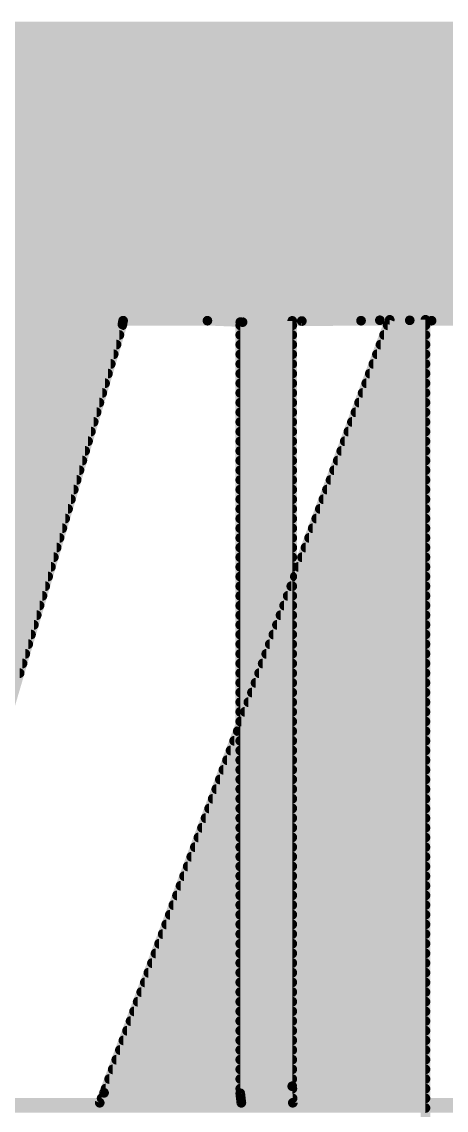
# Model space of a CAD drawing. Extents: x -29 to 78, y -12 to 55.
# Drawn here: x 18.491 to 19.049, y 14.704 to 16.134 of the extents above; entities that cross this region are included whole.
import ezdxf

# ---------------------------------------------------------------- set-up
doc = ezdxf.new("R2010")
doc.units = 0
doc.layers.add('21', color=41, linetype='CONTINUOUS')
doc.layers.add('22', color=40, linetype='CONTINUOUS')

msp = doc.modelspace()

# ---------------------------------------------------------------- linework, layer by layer
at = {"layer": '21', "const_width": 0.0127}
for points in [[(19.6412, 16.1279), (15.9361, 16.1279)], [(15.7246, 16.1036), (19.8372, 16.1036)], [(15.8113, 16.1163), (19.7568, 16.1163)], [(15.6842, 16.0909), (19.8819, 16.0909)], [(15.6438, 16.0782), (19.9228, 16.0782)], [(15.6034, 16.0655), (19.9618, 16.0655)], [(15.5679, 16.0528), (19.996, 16.0528)], [(15.5445, 16.0401), (20.021, 16.0401)], [(15.5211, 16.0274), (20.0443, 16.0274)], [(15.4743, 16.002), (20.0909, 16.002)], [(15.4977, 16.0147), (20.0676, 16.0147)], [(15.4509, 15.9893), (20.1143, 15.9893)], [(15.4297, 15.9766), (20.1376, 15.9766)], [(15.4131, 15.9639), (20.154, 15.9639)], [(15.3964, 15.9512), (20.1694, 15.9512)], [(15.3808, 15.9385), (20.1848, 15.9385)], [(15.3654, 15.9258), (20.2002, 15.9258)], [(15.35, 15.9131), (20.2156, 15.9131)], [(15.3192, 15.8877), (20.2463, 15.8877)], [(15.3346, 15.9004), (20.231, 15.9004)], [(15.3053, 15.875), (20.2617, 15.875)], [(15.293, 15.8623), (20.2734, 15.8623)], [(15.2806, 15.8496), (20.2848, 15.8496)], [(15.2692, 15.8369), (20.2962, 15.8369)], [(15.2587, 15.8242), (20.3068, 15.8242)], [(15.2483, 15.8115), (20.3173, 15.8115)], [(15.2378, 15.7988), (20.3278, 15.7988)], [(15.2168, 15.7734), (20.3487, 15.7734)], [(15.2273, 15.7861), (20.3383, 15.7861)], [(15.2065, 15.7607), (20.3592, 15.7607)], [(15.9451, 15.748), (19.7489, 15.748)], [(18.4704, 15.7414), (18.735, 15.7414)], [(18.735, 15.7414), (18.7813, 15.7395)], [(18.8466, 15.7411), (18.7782, 15.7394)], [(18.7782, 15.7394), (18.7782, 14.7259)], [(18.7782, 15.7353), (18.8466, 15.7353)], [(18.7813, 15.7395), (18.8591, 15.7409)], [(18.8466, 14.7352), (18.8466, 15.7411)], [(18.8591, 15.7409), (19.184, 15.7414)], [(18.7782, 15.7226), (18.8466, 15.7226)], [(18.7782, 15.7099), (18.8466, 15.7099)], [(18.7782, 15.6972), (18.8466, 15.6972)], [(18.7782, 15.6845), (18.8466, 15.6845)], [(18.7782, 15.6718), (18.8466, 15.6718)], [(18.7782, 15.6591), (18.8466, 15.6591)], [(18.7782, 15.6464), (18.8466, 15.6464)], [(18.7782, 15.6337), (18.8466, 15.6337)], [(18.7782, 15.621), (18.8466, 15.621)], [(18.7782, 15.6083), (18.8466, 15.6083)], [(18.7782, 15.5956), (18.8466, 15.5956)], [(18.7782, 15.5829), (18.8466, 15.5829)], [(18.7782, 15.5702), (18.8466, 15.5702)], [(18.7782, 15.5575), (18.8466, 15.5575)], [(18.7782, 15.5448), (18.8466, 15.5448)], [(18.7782, 15.5321), (18.8466, 15.5321)], [(18.7782, 15.5194), (18.8466, 15.5194)], [(18.7782, 15.5067), (18.8466, 15.5067)], [(18.7782, 15.494), (18.8466, 15.494)], [(18.7782, 15.4813), (18.8466, 15.4813)], [(18.7782, 15.4686), (18.8466, 15.4686)], [(18.7782, 15.4559), (18.8466, 15.4559)], [(18.7782, 15.4432), (18.8466, 15.4432)], [(18.7782, 15.4305), (18.8466, 15.4305)], [(18.7782, 15.4178), (18.8466, 15.4178)], [(18.7782, 15.4051), (18.8466, 15.4051)], [(18.7782, 15.3924), (18.8466, 15.3924)], [(18.7782, 15.3797), (18.8466, 15.3797)], [(18.7782, 15.367), (18.8466, 15.367)], [(18.7782, 15.3543), (18.8466, 15.3543)], [(18.7782, 15.3416), (18.8466, 15.3416)], [(18.7782, 15.3289), (18.8466, 15.3289)], [(18.7782, 15.3162), (18.8466, 15.3162)], [(18.7782, 15.3035), (18.8466, 15.3035)], [(18.7782, 15.2908), (18.8466, 15.2908)], [(18.7782, 15.2781), (18.8466, 15.2781)], [(18.7782, 15.2654), (18.8466, 15.2654)], [(18.7782, 15.2527), (18.8466, 15.2527)], [(18.7782, 15.24), (18.8466, 15.24)], [(18.7782, 15.2273), (18.8466, 15.2273)], [(18.7782, 15.2146), (18.8466, 15.2146)], [(18.7782, 15.2019), (18.8466, 15.2019)], [(18.7782, 15.1892), (18.8466, 15.1892)], [(18.7782, 15.1765), (18.8466, 15.1765)], [(18.7782, 15.1638), (18.8466, 15.1638)], [(18.7782, 15.1511), (18.8466, 15.1511)], [(18.7782, 15.1384), (18.8466, 15.1384)], [(18.7782, 15.1257), (18.8466, 15.1257)], [(18.7782, 15.113), (18.8466, 15.113)], [(18.7782, 15.1003), (18.8466, 15.1003)], [(18.7782, 15.0876), (18.8466, 15.0876)], [(18.7782, 15.0749), (18.8466, 15.0749)], [(18.7782, 15.0622), (18.8466, 15.0622)], [(18.7782, 15.0495), (18.8466, 15.0495)], [(18.7782, 15.0368), (18.8466, 15.0368)], [(18.7782, 15.0241), (18.8466, 15.0241)], [(18.7782, 15.0114), (18.8466, 15.0114)], [(18.7782, 14.9987), (18.8466, 14.9987)], [(18.7782, 14.986), (18.8466, 14.986)], [(18.7782, 14.9733), (18.8466, 14.9733)], [(18.7782, 14.9606), (18.8466, 14.9606)], [(18.7782, 14.9479), (18.8466, 14.9479)], [(18.7782, 14.9352), (18.8466, 14.9352)], [(18.7782, 14.9225), (18.8466, 14.9225)], [(18.7782, 14.9098), (18.8466, 14.9098)], [(18.7782, 14.8971), (18.8466, 14.8971)], [(18.7782, 14.8844), (18.8466, 14.8844)], [(18.7782, 14.8717), (18.8466, 14.8717)], [(18.7782, 14.859), (18.8466, 14.859)], [(18.7782, 14.8463), (18.8466, 14.8463)], [(18.7782, 14.8336), (18.8466, 14.8336)], [(18.7782, 14.8209), (18.8466, 14.8209)], [(18.7782, 14.8082), (18.8466, 14.8082)], [(18.7782, 14.7955), (18.8466, 14.7955)], [(18.7782, 14.7828), (18.8466, 14.7828)], [(18.7782, 14.7701), (18.8466, 14.7701)], [(18.7782, 14.7574), (18.8466, 14.7574)], [(18.7782, 14.7447), (18.8466, 14.7447)], [(18.7782, 14.732), (18.8467, 14.732)], [(18.8473, 14.7135), (18.8466, 14.7352)], [(18.7782, 14.7259), (18.7796, 14.7135)], [(18.779, 14.7193), (18.8471, 14.7193)], [(16.5382, 14.7066), (19.745, 14.7066)], [(18.7796, 14.7135), (18.4417, 14.7135)], [(19.1831, 14.7135), (18.8473, 14.7135)]]:
    msp.add_lwpolyline(points, dxfattribs=at)
at = {"layer": '21', "const_width": 0.0064}
for points in [[(18.7352, 15.7445, 1), (18.7349, 15.7382)], [(18.735, 15.7382, 1), (18.735, 15.7445)], [(18.7782, 15.7385, 1), (18.7782, 15.7321)], [(18.7782, 15.7426, 1), (18.7783, 15.7363)], [(18.7814, 15.7394, 1), (18.7751, 15.7394)], [(18.7812, 15.7426, 1), (18.7814, 15.7363)], [(18.7812, 15.7363, 1), (18.7814, 15.7426)], [(18.8498, 15.7411, 1), (18.8434, 15.7411)], [(18.8467, 15.7379, 1), (18.8465, 15.7442)], [(18.8466, 15.7321, 1), (18.8466, 15.7385)], [(18.8591, 15.7441, 1), (18.8591, 15.7377)], [(18.8592, 15.7377, 1), (18.8591, 15.7441)], [(18.7782, 15.7258, 1), (18.7782, 15.7194)], [(18.8466, 15.7194, 1), (18.8466, 15.7258)], [(18.7782, 15.7131, 1), (18.7782, 15.7067)], [(18.8466, 15.7067, 1), (18.8466, 15.7131)], [(18.7782, 15.7004, 1), (18.7782, 15.694)], [(18.8466, 15.694, 1), (18.8466, 15.7004)], [(18.7782, 15.6877, 1), (18.7782, 15.6813)], [(18.8466, 15.6813, 1), (18.8466, 15.6877)], [(18.7782, 15.675, 1), (18.7782, 15.6686)], [(18.7782, 15.6623, 1), (18.7782, 15.6559)], [(18.8466, 15.6686, 1), (18.8466, 15.675)], [(18.8466, 15.6559, 1), (18.8466, 15.6623)], [(18.7782, 15.6496, 1), (18.7782, 15.6432)], [(18.8466, 15.6432, 1), (18.8466, 15.6496)], [(18.7782, 15.6369, 1), (18.7782, 15.6305)], [(18.8466, 15.6305, 1), (18.8466, 15.6369)], [(18.7782, 15.6242, 1), (18.7782, 15.6178)], [(18.8466, 15.6178, 1), (18.8466, 15.6242)], [(18.7782, 15.6115, 1), (18.7782, 15.6051)], [(18.8466, 15.6051, 1), (18.8466, 15.6115)], [(18.7782, 15.5988, 1), (18.7782, 15.5924)], [(18.8466, 15.5924, 1), (18.8466, 15.5988)], [(18.7782, 15.5861, 1), (18.7782, 15.5797)], [(18.8466, 15.5797, 1), (18.8466, 15.5861)], [(18.7782, 15.5734, 1), (18.7782, 15.567)], [(18.8466, 15.567, 1), (18.8466, 15.5734)], [(18.7782, 15.5607, 1), (18.7782, 15.5543)], [(18.7782, 15.548, 1), (18.7782, 15.5416)], [(18.8466, 15.5543, 1), (18.8466, 15.5607)], [(18.8466, 15.5416, 1), (18.8466, 15.548)], [(18.7782, 15.5353, 1), (18.7782, 15.5289)], [(18.8466, 15.5289, 1), (18.8466, 15.5353)], [(18.7782, 15.5226, 1), (18.7782, 15.5162)], [(18.8466, 15.5162, 1), (18.8466, 15.5226)], [(18.7782, 15.5099, 1), (18.7782, 15.5035)], [(18.8466, 15.5035, 1), (18.8466, 15.5099)], [(18.7782, 15.4972, 1), (18.7782, 15.4908)], [(18.8466, 15.4908, 1), (18.8466, 15.4972)], [(18.7782, 15.4845, 1), (18.7782, 15.4781)], [(18.8466, 15.4781, 1), (18.8466, 15.4845)], [(18.7782, 15.4718, 1), (18.7782, 15.4654)], [(18.8466, 15.4654, 1), (18.8466, 15.4718)], [(18.7782, 15.4591, 1), (18.7782, 15.4527)], [(18.8466, 15.4527, 1), (18.8466, 15.4591)], [(18.7782, 15.4464, 1), (18.7782, 15.44)], [(18.7782, 15.4337, 1), (18.7782, 15.4273)], [(18.8466, 15.44, 1), (18.8466, 15.4464)], [(18.8466, 15.4273, 1), (18.8466, 15.4337)], [(18.7782, 15.421, 1), (18.7782, 15.4146)], [(18.8466, 15.4146, 1), (18.8466, 15.421)], [(18.7782, 15.4083, 1), (18.7782, 15.4019)], [(18.8466, 15.4019, 1), (18.8466, 15.4083)], [(18.7782, 15.3956, 1), (18.7782, 15.3892)], [(18.8466, 15.3892, 1), (18.8466, 15.3956)], [(18.7782, 15.3829, 1), (18.7782, 15.3765)], [(18.8466, 15.3765, 1), (18.8466, 15.3829)], [(18.7782, 15.3702, 1), (18.7782, 15.3638)], [(18.8466, 15.3638, 1), (18.8466, 15.3702)], [(18.7782, 15.3575, 1), (18.7782, 15.3511)], [(18.8466, 15.3511, 1), (18.8466, 15.3575)], [(18.7782, 15.3448, 1), (18.7782, 15.3384)], [(18.8466, 15.3384, 1), (18.8466, 15.3448)], [(18.7782, 15.3321, 1), (18.7782, 15.3257)], [(18.7782, 15.3194, 1), (18.7782, 15.313)], [(18.8466, 15.3257, 1), (18.8466, 15.3321)], [(18.8466, 15.313, 1), (18.8466, 15.3194)], [(18.7782, 15.3067, 1), (18.7782, 15.3003)], [(18.8466, 15.3003, 1), (18.8466, 15.3067)], [(18.7782, 15.294, 1), (18.7782, 15.2876)], [(18.8466, 15.2876, 1), (18.8466, 15.294)], [(18.7782, 15.2813, 1), (18.7782, 15.2749)], [(18.8466, 15.2749, 1), (18.8466, 15.2813)], [(18.7782, 15.2686, 1), (18.7782, 15.2622)], [(18.8466, 15.2622, 1), (18.8466, 15.2686)], [(18.7782, 15.2559, 1), (18.7782, 15.2495)], [(18.8466, 15.2495, 1), (18.8466, 15.2559)], [(18.7782, 15.2432, 1), (18.7782, 15.2368)], [(18.8466, 15.2368, 1), (18.8466, 15.2432)], [(18.7782, 15.2305, 1), (18.7782, 15.2241)], [(18.8466, 15.2241, 1), (18.8466, 15.2305)], [(18.7782, 15.2178, 1), (18.7782, 15.2114)], [(18.7782, 15.2051, 1), (18.7782, 15.1987)], [(18.8466, 15.2114, 1), (18.8466, 15.2178)], [(18.8466, 15.1987, 1), (18.8466, 15.2051)], [(18.7782, 15.1924, 1), (18.7782, 15.186)], [(18.8466, 15.186, 1), (18.8466, 15.1924)], [(18.7782, 15.1797, 1), (18.7782, 15.1733)], [(18.8466, 15.1733, 1), (18.8466, 15.1797)], [(18.7782, 15.167, 1), (18.7782, 15.1606)], [(18.8466, 15.1606, 1), (18.8466, 15.167)], [(18.7782, 15.1543, 1), (18.7782, 15.1479)], [(18.8466, 15.1479, 1), (18.8466, 15.1543)], [(18.7782, 15.1416, 1), (18.7782, 15.1352)], [(18.8466, 15.1352, 1), (18.8466, 15.1416)], [(18.7782, 15.1289, 1), (18.7782, 15.1225)], [(18.8466, 15.1225, 1), (18.8466, 15.1289)], [(18.7782, 15.1162, 1), (18.7782, 15.1098)], [(18.8466, 15.1098, 1), (18.8466, 15.1162)], [(18.7782, 15.1035, 1), (18.7782, 15.0971)], [(18.7782, 15.0908, 1), (18.7782, 15.0844)], [(18.8466, 15.0971, 1), (18.8466, 15.1035)], [(18.8466, 15.0844, 1), (18.8466, 15.0908)], [(18.7782, 15.0781, 1), (18.7782, 15.0717)], [(18.8466, 15.0717, 1), (18.8466, 15.0781)], [(18.7782, 15.0654, 1), (18.7782, 15.059)], [(18.8466, 15.059, 1), (18.8466, 15.0654)], [(18.7782, 15.0527, 1), (18.7782, 15.0463)], [(18.8466, 15.0463, 1), (18.8466, 15.0527)], [(18.7782, 15.04, 1), (18.7782, 15.0336)], [(18.8466, 15.0336, 1), (18.8466, 15.04)], [(18.7782, 15.0273, 1), (18.7782, 15.0209)], [(18.8466, 15.0209, 1), (18.8466, 15.0273)], [(18.7782, 15.0146, 1), (18.7782, 15.0082)], [(18.8466, 15.0082, 1), (18.8466, 15.0146)], [(18.7782, 15.0019, 1), (18.7782, 14.9955)], [(18.8466, 14.9955, 1), (18.8466, 15.0019)], [(18.7782, 14.9892, 1), (18.7782, 14.9828)], [(18.7782, 14.9765, 1), (18.7782, 14.9701)], [(18.8466, 14.9828, 1), (18.8466, 14.9892)], [(18.8466, 14.9701, 1), (18.8466, 14.9765)], [(18.7782, 14.9638, 1), (18.7782, 14.9574)], [(18.8466, 14.9574, 1), (18.8466, 14.9638)], [(18.7782, 14.9511, 1), (18.7782, 14.9447)], [(18.8466, 14.9447, 1), (18.8466, 14.9511)], [(18.7782, 14.9384, 1), (18.7782, 14.932)], [(18.8466, 14.932, 1), (18.8466, 14.9384)], [(18.7782, 14.9257, 1), (18.7782, 14.9193)], [(18.8466, 14.9193, 1), (18.8466, 14.9257)], [(18.7782, 14.913, 1), (18.7782, 14.9066)], [(18.8466, 14.9066, 1), (18.8466, 14.913)], [(18.7782, 14.9003, 1), (18.7782, 14.8939)], [(18.8466, 14.8939, 1), (18.8466, 14.9003)], [(18.7782, 14.8876, 1), (18.7782, 14.8812)], [(18.7782, 14.8749, 1), (18.7782, 14.8685)], [(18.8466, 14.8812, 1), (18.8466, 14.8876)], [(18.8466, 14.8685, 1), (18.8466, 14.8749)], [(18.7782, 14.8622, 1), (18.7782, 14.8558)], [(18.8466, 14.8558, 1), (18.8466, 14.8622)], [(18.7782, 14.8495, 1), (18.7782, 14.8431)], [(18.8466, 14.8431, 1), (18.8466, 14.8495)], [(18.7782, 14.8368, 1), (18.7782, 14.8304)], [(18.8466, 14.8304, 1), (18.8466, 14.8368)], [(18.7782, 14.8241, 1), (18.7782, 14.8177)], [(18.8466, 14.8177, 1), (18.8466, 14.8241)], [(18.7782, 14.8114, 1), (18.7782, 14.805)], [(18.8466, 14.805, 1), (18.8466, 14.8114)], [(18.7782, 14.7987, 1), (18.7782, 14.7923)], [(18.8466, 14.7923, 1), (18.8466, 14.7987)], [(18.7782, 14.786, 1), (18.7782, 14.7796)], [(18.8466, 14.7796, 1), (18.8466, 14.786)], [(18.7782, 14.7733, 1), (18.7782, 14.7669)], [(18.7782, 14.7606, 1), (18.7782, 14.7542)], [(18.8466, 14.7669, 1), (18.8466, 14.7733)], [(18.8466, 14.7542, 1), (18.8466, 14.7606)], [(18.7782, 14.7479, 1), (18.7782, 14.7415)], [(18.8466, 14.7415, 1), (18.8466, 14.7479)], [(18.7782, 14.7352, 1), (18.7782, 14.7288)], [(18.8498, 14.7353, 1), (18.8434, 14.7351)], [(18.8434, 14.7352, 1), (18.8498, 14.7352)], [(18.8467, 14.7288, 1), (18.8467, 14.7352)], [(18.7814, 14.7263, 1), (18.7751, 14.7256)], [(18.7751, 14.7259, 1), (18.7814, 14.7259)], [(18.779, 14.7225, 1), (18.779, 14.7161)], [(18.8471, 14.7161, 1), (18.8471, 14.7225)], [(18.7764, 14.7131, 1), (18.7828, 14.7138)], [(18.7796, 14.7103, 1), (18.7796, 14.7166)], [(18.8473, 14.7166, 1), (18.8473, 14.7103)], [(18.8442, 14.7134, 1), (18.8505, 14.7136)]]:
    msp.add_lwpolyline(points, format="xyb", dxfattribs=at)
at = {"layer": '22', "const_width": 0.0127}
for points in [[(15.9188, 16.1279), (19.6239, 16.1279)], [(15.7228, 16.1036), (19.8354, 16.1036)], [(15.8032, 16.1163), (19.7487, 16.1163)], [(15.6781, 16.0909), (19.8758, 16.0909)], [(15.6372, 16.0782), (19.9162, 16.0782)], [(15.5982, 16.0655), (19.9566, 16.0655)], [(15.564, 16.0528), (19.9921, 16.0528)], [(15.539, 16.0401), (20.0155, 16.0401)], [(15.5157, 16.0274), (20.0389, 16.0274)], [(15.4691, 16.002), (20.0857, 16.002)], [(15.4924, 16.0147), (20.0623, 16.0147)], [(15.4457, 15.9893), (20.1091, 15.9893)], [(15.4224, 15.9766), (20.1303, 15.9766)], [(15.406, 15.9639), (20.1469, 15.9639)], [(15.3906, 15.9512), (20.1636, 15.9512)], [(15.3752, 15.9385), (20.1792, 15.9385)], [(15.3598, 15.9258), (20.1946, 15.9258)], [(15.3444, 15.9131), (20.21, 15.9131)], [(15.3137, 15.8877), (20.2408, 15.8877)], [(15.329, 15.9004), (20.2254, 15.9004)], [(15.2983, 15.875), (20.2547, 15.875)], [(15.2866, 15.8623), (20.267, 15.8623)], [(15.2752, 15.8496), (20.2794, 15.8496)], [(15.2638, 15.8369), (20.2908, 15.8369)], [(15.2532, 15.8242), (20.3013, 15.8242)], [(15.2427, 15.8115), (20.3117, 15.8115)], [(15.2322, 15.7988), (20.3222, 15.7988)], [(15.2113, 15.7734), (20.3432, 15.7734)], [(15.2217, 15.7861), (20.3327, 15.7861)], [(15.2008, 15.7607), (20.3535, 15.7607)], [(15.8111, 15.748), (19.615, 15.748)], [(18.2198, 15.7353), (18.6229, 15.7353)], [(18.6232, 15.7363), (18.4285, 15.0764)], [(18.5991, 14.7266), (18.9748, 15.7425)], [(18.6241, 15.7414), (18.6232, 15.7363)], [(18.9371, 15.7414), (18.6241, 15.7414)], [(18.9618, 15.7419), (18.9371, 15.7414)], [(19.0011, 15.7419), (18.9618, 15.7419)], [(18.9721, 15.7353), (19.0218, 15.7353)], [(18.9748, 15.7425), (19.0218, 15.7425)], [(19.0299, 15.7414), (19.0011, 15.7419)], [(19.0218, 15.7425), (19.0218, 14.3733)], [(19.3597, 15.7414), (19.0299, 15.7414)], [(18.2235, 15.7226), (18.6192, 15.7226)], [(18.9674, 15.7226), (19.0218, 15.7226)], [(18.2272, 15.7099), (18.6154, 15.7099)], [(18.9627, 15.7099), (19.0218, 15.7099)], [(18.2309, 15.6972), (18.6117, 15.6972)], [(18.958, 15.6972), (19.0218, 15.6972)], [(18.2346, 15.6845), (18.6079, 15.6845)], [(18.9533, 15.6845), (19.0218, 15.6845)], [(18.2383, 15.6718), (18.6042, 15.6718)], [(18.242, 15.6591), (18.6004, 15.6591)], [(18.9439, 15.6591), (19.0218, 15.6591)], [(18.9486, 15.6718), (19.0218, 15.6718)], [(18.2457, 15.6464), (18.5967, 15.6464)], [(18.9392, 15.6464), (19.0218, 15.6464)], [(18.2494, 15.6337), (18.5929, 15.6337)], [(18.9345, 15.6337), (19.0218, 15.6337)], [(18.2531, 15.621), (18.5892, 15.621)], [(18.9298, 15.621), (19.0218, 15.621)], [(18.2568, 15.6083), (18.5854, 15.6083)], [(18.9251, 15.6083), (19.0218, 15.6083)], [(18.2605, 15.5956), (18.5817, 15.5956)], [(18.9204, 15.5956), (19.0218, 15.5956)], [(18.2641, 15.5829), (18.578, 15.5829)], [(18.9157, 15.5829), (19.0218, 15.5829)], [(18.2678, 15.5702), (18.5742, 15.5702)], [(18.9111, 15.5702), (19.0218, 15.5702)], [(18.2715, 15.5575), (18.5705, 15.5575)], [(18.2752, 15.5448), (18.5667, 15.5448)], [(18.9017, 15.5448), (19.0218, 15.5448)], [(18.9064, 15.5575), (19.0218, 15.5575)], [(18.2789, 15.5321), (18.563, 15.5321)], [(18.897, 15.5321), (19.0218, 15.5321)], [(18.2826, 15.5194), (18.5592, 15.5194)], [(18.8923, 15.5194), (19.0218, 15.5194)], [(18.2863, 15.5067), (18.5555, 15.5067)], [(18.8876, 15.5067), (19.0218, 15.5067)], [(18.29, 15.494), (18.5517, 15.494)], [(18.8829, 15.494), (19.0218, 15.494)], [(18.2937, 15.4813), (18.548, 15.4813)], [(18.8782, 15.4813), (19.0218, 15.4813)], [(18.2974, 15.4686), (18.5442, 15.4686)], [(18.8735, 15.4686), (19.0218, 15.4686)], [(18.3011, 15.4559), (18.5405, 15.4559)], [(18.8688, 15.4559), (19.0218, 15.4559)], [(18.3047, 15.4432), (18.5367, 15.4432)], [(18.3084, 15.4305), (18.533, 15.4305)], [(18.8594, 15.4305), (19.0218, 15.4305)], [(18.8641, 15.4432), (19.0218, 15.4432)], [(18.3121, 15.4178), (18.5292, 15.4178)], [(18.8547, 15.4178), (19.0218, 15.4178)], [(18.3158, 15.4051), (18.5255, 15.4051)], [(18.85, 15.4051), (19.0218, 15.4051)], [(18.3195, 15.3924), (18.5217, 15.3924)], [(18.8453, 15.3924), (19.0218, 15.3924)], [(18.3232, 15.3797), (18.518, 15.3797)], [(18.8406, 15.3797), (19.0218, 15.3797)], [(18.3269, 15.367), (18.5142, 15.367)], [(18.8359, 15.367), (19.0218, 15.367)], [(18.3306, 15.3543), (18.5105, 15.3543)], [(18.8312, 15.3543), (19.0218, 15.3543)], [(18.3343, 15.3416), (18.5068, 15.3416)], [(18.8265, 15.3416), (19.0218, 15.3416)], [(18.338, 15.3289), (18.503, 15.3289)], [(18.3417, 15.3162), (18.4993, 15.3162)], [(18.8171, 15.3162), (19.0218, 15.3162)], [(18.8218, 15.3289), (19.0218, 15.3289)], [(18.3453, 15.3035), (18.4955, 15.3035)], [(18.8124, 15.3035), (19.0218, 15.3035)], [(18.349, 15.2908), (18.4918, 15.2908)], [(18.8077, 15.2908), (19.0218, 15.2908)], [(18.3527, 15.2781), (18.488, 15.2781)], [(18.803, 15.2781), (19.0218, 15.2781)], [(18.7983, 15.2654), (19.0218, 15.2654)], [(18.7936, 15.2527), (19.0218, 15.2527)], [(18.7889, 15.24), (19.0218, 15.24)], [(18.7842, 15.2273), (19.0218, 15.2273)], [(18.7749, 15.2019), (19.0218, 15.2019)], [(18.7795, 15.2146), (19.0218, 15.2146)], [(18.7702, 15.1892), (19.0218, 15.1892)], [(18.7655, 15.1765), (19.0218, 15.1765)], [(18.7608, 15.1638), (19.0218, 15.1638)], [(18.7561, 15.1511), (19.0218, 15.1511)], [(18.7514, 15.1384), (19.0218, 15.1384)], [(18.7467, 15.1257), (19.0218, 15.1257)], [(18.742, 15.113), (19.0218, 15.113)], [(18.7326, 15.0876), (19.0218, 15.0876)], [(18.7373, 15.1003), (19.0218, 15.1003)], [(18.7279, 15.0749), (19.0218, 15.0749)], [(18.7232, 15.0622), (19.0218, 15.0622)], [(18.7185, 15.0495), (19.0218, 15.0495)], [(18.7138, 15.0368), (19.0218, 15.0368)], [(18.7091, 15.0241), (19.0218, 15.0241)], [(18.7044, 15.0114), (19.0218, 15.0114)], [(18.6997, 14.9987), (19.0218, 14.9987)], [(18.6903, 14.9733), (19.0218, 14.9733)], [(18.695, 14.986), (19.0218, 14.986)], [(18.6856, 14.9606), (19.0218, 14.9606)], [(18.6809, 14.9479), (19.0218, 14.9479)], [(18.6762, 14.9352), (19.0218, 14.9352)], [(18.6715, 14.9225), (19.0218, 14.9225)], [(18.6668, 14.9098), (19.0218, 14.9098)], [(18.6621, 14.8971), (19.0218, 14.8971)], [(18.6574, 14.8844), (19.0218, 14.8844)], [(18.648, 14.859), (19.0218, 14.859)], [(18.6527, 14.8717), (19.0218, 14.8717)], [(18.6433, 14.8463), (19.0218, 14.8463)], [(18.6386, 14.8336), (19.0218, 14.8336)], [(18.634, 14.8209), (19.0218, 14.8209)], [(18.6293, 14.8082), (19.0218, 14.8082)], [(18.6246, 14.7955), (19.0218, 14.7955)], [(18.6199, 14.7828), (19.0218, 14.7828)], [(18.6105, 14.7574), (19.0218, 14.7574)], [(18.6152, 14.7701), (19.0218, 14.7701)], [(18.6058, 14.7447), (19.0218, 14.7447)], [(18.6011, 14.732), (19.0218, 14.732)], [(18.5934, 14.7135), (18.5991, 14.7266)], [(18.5959, 14.7193), (19.0218, 14.7193)], [(15.815, 14.7066), (19.0218, 14.7066)], [(18.2602, 14.7135), (18.5934, 14.7135)]]:
    msp.add_lwpolyline(points, dxfattribs=at)
at = {"layer": '22', "const_width": 0.0064}
for points in [[(18.6201, 15.7369, 1), (18.6263, 15.7358)], [(18.6263, 15.7354, 1), (18.6202, 15.7372)], [(18.6241, 15.7445, 1), (18.6241, 15.7382)], [(18.6273, 15.7408, 1), (18.621, 15.7419)], [(18.6229, 15.7321, 1), (18.6229, 15.7385)], [(18.937, 15.7445, 1), (18.9371, 15.7382)], [(18.9371, 15.7382, 1), (18.9371, 15.7445)], [(18.9618, 15.7451, 1), (18.9618, 15.7388)], [(18.9619, 15.7388, 1), (18.9618, 15.7451)], [(18.9721, 15.7385, 1), (18.9721, 15.7321)], [(18.9748, 15.7457, 1), (18.9748, 15.7394)], [(18.9778, 15.7414, 1), (18.9718, 15.7436)], [(19.0012, 15.745, 1), (19.0011, 15.7387)], [(19.0011, 15.7387, 1), (19.0011, 15.745)], [(19.025, 15.7425, 1), (19.0186, 15.7425)], [(19.0218, 15.7393, 1), (19.0218, 15.7456)], [(19.0218, 15.7321, 1), (19.0218, 15.7385)], [(19.0299, 15.7445, 1), (19.0299, 15.7382)], [(19.0298, 15.7382, 1), (19.0299, 15.7445)], [(18.6192, 15.7194, 1), (18.6192, 15.7258)], [(18.9674, 15.7258, 1), (18.9674, 15.7194)], [(19.0218, 15.7194, 1), (19.0218, 15.7258)], [(18.6154, 15.7067, 1), (18.6154, 15.7131)], [(18.9627, 15.7131, 1), (18.9627, 15.7067)], [(19.0218, 15.7067, 1), (19.0218, 15.7131)], [(18.6117, 15.694, 1), (18.6117, 15.7004)], [(18.958, 15.7004, 1), (18.958, 15.694)], [(19.0218, 15.694, 1), (19.0218, 15.7004)], [(18.6079, 15.6813, 1), (18.6079, 15.6877)], [(18.9533, 15.6877, 1), (18.9533, 15.6813)], [(19.0218, 15.6813, 1), (19.0218, 15.6877)], [(18.6004, 15.6559, 1), (18.6004, 15.6623)], [(18.6042, 15.6686, 1), (18.6042, 15.675)], [(18.9439, 15.6623, 1), (18.9439, 15.6559)], [(18.9486, 15.675, 1), (18.9486, 15.6686)], [(19.0218, 15.6686, 1), (19.0218, 15.675)], [(19.0218, 15.6559, 1), (19.0218, 15.6623)], [(18.5967, 15.6432, 1), (18.5967, 15.6496)], [(18.9392, 15.6496, 1), (18.9392, 15.6432)], [(19.0218, 15.6432, 1), (19.0218, 15.6496)], [(18.5929, 15.6305, 1), (18.5929, 15.6369)], [(18.9345, 15.6369, 1), (18.9345, 15.6305)], [(19.0218, 15.6305, 1), (19.0218, 15.6369)], [(18.5892, 15.6178, 1), (18.5892, 15.6242)], [(18.9298, 15.6242, 1), (18.9298, 15.6178)], [(19.0218, 15.6178, 1), (19.0218, 15.6242)], [(18.5854, 15.6051, 1), (18.5854, 15.6115)], [(18.9251, 15.6115, 1), (18.9251, 15.6051)], [(19.0218, 15.6051, 1), (19.0218, 15.6115)], [(18.5817, 15.5924, 1), (18.5817, 15.5988)], [(18.9204, 15.5988, 1), (18.9204, 15.5924)], [(19.0218, 15.5924, 1), (19.0218, 15.5988)], [(18.578, 15.5797, 1), (18.578, 15.5861)], [(18.9157, 15.5861, 1), (18.9157, 15.5797)], [(19.0218, 15.5797, 1), (19.0218, 15.5861)], [(18.5742, 15.567, 1), (18.5742, 15.5734)], [(18.9111, 15.5734, 1), (18.9111, 15.567)], [(19.0218, 15.567, 1), (19.0218, 15.5734)], [(18.5667, 15.5416, 1), (18.5667, 15.548)], [(18.5705, 15.5543, 1), (18.5705, 15.5607)], [(18.9017, 15.548, 1), (18.9017, 15.5416)], [(18.9064, 15.5607, 1), (18.9064, 15.5543)], [(19.0218, 15.5543, 1), (19.0218, 15.5607)], [(19.0218, 15.5416, 1), (19.0218, 15.548)], [(18.563, 15.5289, 1), (18.563, 15.5353)], [(18.897, 15.5353, 1), (18.897, 15.5289)], [(19.0218, 15.5289, 1), (19.0218, 15.5353)], [(18.5592, 15.5162, 1), (18.5592, 15.5226)], [(18.8923, 15.5226, 1), (18.8923, 15.5162)], [(19.0218, 15.5162, 1), (19.0218, 15.5226)], [(18.5555, 15.5035, 1), (18.5555, 15.5099)], [(18.8876, 15.5099, 1), (18.8876, 15.5035)], [(19.0218, 15.5035, 1), (19.0218, 15.5099)], [(18.5517, 15.4908, 1), (18.5517, 15.4972)], [(18.8829, 15.4972, 1), (18.8829, 15.4908)], [(19.0218, 15.4908, 1), (19.0218, 15.4972)], [(18.548, 15.4781, 1), (18.548, 15.4845)], [(18.8782, 15.4845, 1), (18.8782, 15.4781)], [(19.0218, 15.4781, 1), (19.0218, 15.4845)], [(18.5442, 15.4654, 1), (18.5442, 15.4718)], [(18.8735, 15.4718, 1), (18.8735, 15.4654)], [(19.0218, 15.4654, 1), (19.0218, 15.4718)], [(18.5405, 15.4527, 1), (18.5405, 15.4591)], [(18.8688, 15.4591, 1), (18.8688, 15.4527)], [(19.0218, 15.4527, 1), (19.0218, 15.4591)], [(18.533, 15.4273, 1), (18.533, 15.4337)], [(18.5367, 15.44, 1), (18.5367, 15.4464)], [(18.8594, 15.4337, 1), (18.8594, 15.4273)], [(18.8641, 15.4464, 1), (18.8641, 15.44)], [(19.0218, 15.44, 1), (19.0218, 15.4464)], [(19.0218, 15.4273, 1), (19.0218, 15.4337)], [(18.5292, 15.4146, 1), (18.5292, 15.421)], [(18.8547, 15.421, 1), (18.8547, 15.4146)], [(19.0218, 15.4146, 1), (19.0218, 15.421)], [(18.5255, 15.4019, 1), (18.5255, 15.4083)], [(18.85, 15.4083, 1), (18.85, 15.4019)], [(19.0218, 15.4019, 1), (19.0218, 15.4083)], [(18.5217, 15.3892, 1), (18.5217, 15.3956)], [(18.8453, 15.3956, 1), (18.8453, 15.3892)], [(19.0218, 15.3892, 1), (19.0218, 15.3956)], [(18.518, 15.3765, 1), (18.518, 15.3829)], [(18.8406, 15.3829, 1), (18.8406, 15.3765)], [(19.0218, 15.3765, 1), (19.0218, 15.3829)], [(18.5142, 15.3638, 1), (18.5142, 15.3702)], [(18.8359, 15.3702, 1), (18.8359, 15.3638)], [(19.0218, 15.3638, 1), (19.0218, 15.3702)], [(18.5105, 15.3511, 1), (18.5105, 15.3575)], [(18.8312, 15.3575, 1), (18.8312, 15.3511)], [(19.0218, 15.3511, 1), (19.0218, 15.3575)], [(18.5068, 15.3384, 1), (18.5068, 15.3448)], [(18.8265, 15.3448, 1), (18.8265, 15.3384)], [(19.0218, 15.3384, 1), (19.0218, 15.3448)], [(18.4993, 15.313, 1), (18.4993, 15.3194)], [(18.503, 15.3257, 1), (18.503, 15.3321)], [(18.8171, 15.3194, 1), (18.8171, 15.313)], [(18.8218, 15.3321, 1), (18.8218, 15.3257)], [(19.0218, 15.3257, 1), (19.0218, 15.3321)], [(19.0218, 15.313, 1), (19.0218, 15.3194)], [(18.4955, 15.3003, 1), (18.4955, 15.3067)], [(18.8124, 15.3067, 1), (18.8124, 15.3003)], [(19.0218, 15.3003, 1), (19.0218, 15.3067)], [(18.4918, 15.2876, 1), (18.4918, 15.294)], [(18.8077, 15.294, 1), (18.8077, 15.2876)], [(19.0218, 15.2876, 1), (19.0218, 15.294)], [(18.488, 15.2749, 1), (18.488, 15.2813)], [(18.803, 15.2813, 1), (18.803, 15.2749)], [(19.0218, 15.2749, 1), (19.0218, 15.2813)], [(18.7983, 15.2686, 1), (18.7983, 15.2622)], [(19.0218, 15.2622, 1), (19.0218, 15.2686)], [(18.7936, 15.2559, 1), (18.7936, 15.2495)], [(19.0218, 15.2495, 1), (19.0218, 15.2559)], [(18.7889, 15.2432, 1), (18.7889, 15.2368)], [(19.0218, 15.2368, 1), (19.0218, 15.2432)], [(18.7842, 15.2305, 1), (18.7842, 15.2241)], [(19.0218, 15.2241, 1), (19.0218, 15.2305)], [(18.7749, 15.2051, 1), (18.7749, 15.1987)], [(18.7795, 15.2178, 1), (18.7795, 15.2114)], [(19.0218, 15.2114, 1), (19.0218, 15.2178)], [(19.0218, 15.1987, 1), (19.0218, 15.2051)], [(18.7702, 15.1924, 1), (18.7702, 15.186)], [(19.0218, 15.186, 1), (19.0218, 15.1924)], [(18.7655, 15.1797, 1), (18.7655, 15.1733)], [(19.0218, 15.1733, 1), (19.0218, 15.1797)], [(18.7608, 15.167, 1), (18.7608, 15.1606)], [(19.0218, 15.1606, 1), (19.0218, 15.167)], [(18.7561, 15.1543, 1), (18.7561, 15.1479)], [(19.0218, 15.1479, 1), (19.0218, 15.1543)], [(18.7514, 15.1416, 1), (18.7514, 15.1352)], [(19.0218, 15.1352, 1), (19.0218, 15.1416)], [(18.7467, 15.1289, 1), (18.7467, 15.1225)], [(19.0218, 15.1225, 1), (19.0218, 15.1289)], [(18.742, 15.1162, 1), (18.742, 15.1098)], [(19.0218, 15.1098, 1), (19.0218, 15.1162)], [(18.7326, 15.0908, 1), (18.7326, 15.0844)], [(18.7373, 15.1035, 1), (18.7373, 15.0971)], [(19.0218, 15.0971, 1), (19.0218, 15.1035)], [(19.0218, 15.0844, 1), (19.0218, 15.0908)], [(18.7279, 15.0781, 1), (18.7279, 15.0717)], [(19.0218, 15.0717, 1), (19.0218, 15.0781)], [(18.7232, 15.0654, 1), (18.7232, 15.059)], [(19.0218, 15.059, 1), (19.0218, 15.0654)], [(18.7185, 15.0527, 1), (18.7185, 15.0463)], [(19.0218, 15.0463, 1), (19.0218, 15.0527)], [(18.7138, 15.04, 1), (18.7138, 15.0336)], [(19.0218, 15.0336, 1), (19.0218, 15.04)], [(18.7091, 15.0273, 1), (18.7091, 15.0209)], [(19.0218, 15.0209, 1), (19.0218, 15.0273)], [(18.7044, 15.0146, 1), (18.7044, 15.0082)], [(19.0218, 15.0082, 1), (19.0218, 15.0146)], [(18.6997, 15.0019, 1), (18.6997, 14.9955)], [(19.0218, 14.9955, 1), (19.0218, 15.0019)], [(18.6903, 14.9765, 1), (18.6903, 14.9701)], [(18.695, 14.9892, 1), (18.695, 14.9828)], [(19.0218, 14.9828, 1), (19.0218, 14.9892)], [(19.0218, 14.9701, 1), (19.0218, 14.9765)], [(18.6856, 14.9638, 1), (18.6856, 14.9574)], [(19.0218, 14.9574, 1), (19.0218, 14.9638)], [(18.6809, 14.9511, 1), (18.6809, 14.9447)], [(19.0218, 14.9447, 1), (19.0218, 14.9511)], [(18.6762, 14.9384, 1), (18.6762, 14.932)], [(19.0218, 14.932, 1), (19.0218, 14.9384)], [(18.6715, 14.9257, 1), (18.6715, 14.9193)], [(19.0218, 14.9193, 1), (19.0218, 14.9257)], [(18.6668, 14.913, 1), (18.6668, 14.9066)], [(19.0218, 14.9066, 1), (19.0218, 14.913)], [(18.6621, 14.9003, 1), (18.6621, 14.8939)], [(19.0218, 14.8939, 1), (19.0218, 14.9003)], [(18.6527, 14.8749, 1), (18.6527, 14.8685)], [(18.6574, 14.8876, 1), (18.6574, 14.8812)], [(19.0218, 14.8812, 1), (19.0218, 14.8876)], [(19.0218, 14.8685, 1), (19.0218, 14.8749)], [(18.648, 14.8622, 1), (18.648, 14.8558)], [(19.0218, 14.8558, 1), (19.0218, 14.8622)], [(18.6433, 14.8495, 1), (18.6433, 14.8431)], [(19.0218, 14.8431, 1), (19.0218, 14.8495)], [(18.6386, 14.8368, 1), (18.6386, 14.8304)], [(19.0218, 14.8304, 1), (19.0218, 14.8368)], [(18.634, 14.8241, 1), (18.634, 14.8177)], [(19.0218, 14.8177, 1), (19.0218, 14.8241)], [(18.6293, 14.8114, 1), (18.6293, 14.805)], [(19.0218, 14.805, 1), (19.0218, 14.8114)], [(18.6246, 14.7987, 1), (18.6246, 14.7923)], [(19.0218, 14.7923, 1), (19.0218, 14.7987)], [(18.6199, 14.786, 1), (18.6199, 14.7796)], [(19.0218, 14.7796, 1), (19.0218, 14.786)], [(18.6105, 14.7606, 1), (18.6105, 14.7542)], [(18.6152, 14.7733, 1), (18.6152, 14.7669)], [(19.0218, 14.7669, 1), (19.0218, 14.7733)], [(19.0218, 14.7542, 1), (19.0218, 14.7606)], [(18.6058, 14.7479, 1), (18.6058, 14.7415)], [(19.0218, 14.7415, 1), (19.0218, 14.7479)], [(18.6011, 14.7352, 1), (18.6011, 14.7288)], [(19.0218, 14.7288, 1), (19.0218, 14.7352)], [(18.5959, 14.7225, 1), (18.5959, 14.7161)], [(18.5961, 14.7277, 1), (18.602, 14.7254)], [(18.602, 14.7253, 1), (18.5961, 14.7278)], [(19.0218, 14.7161, 1), (19.0218, 14.7225)], [(18.5905, 14.7147, 1), (18.5963, 14.7122)], [(18.5934, 14.7103, 1), (18.5934, 14.7166)], [(19.0218, 14.7034, 1), (19.0218, 14.7098)]]:
    msp.add_lwpolyline(points, format="xyb", dxfattribs=at)

doc.saveas('drawing.dxf')
